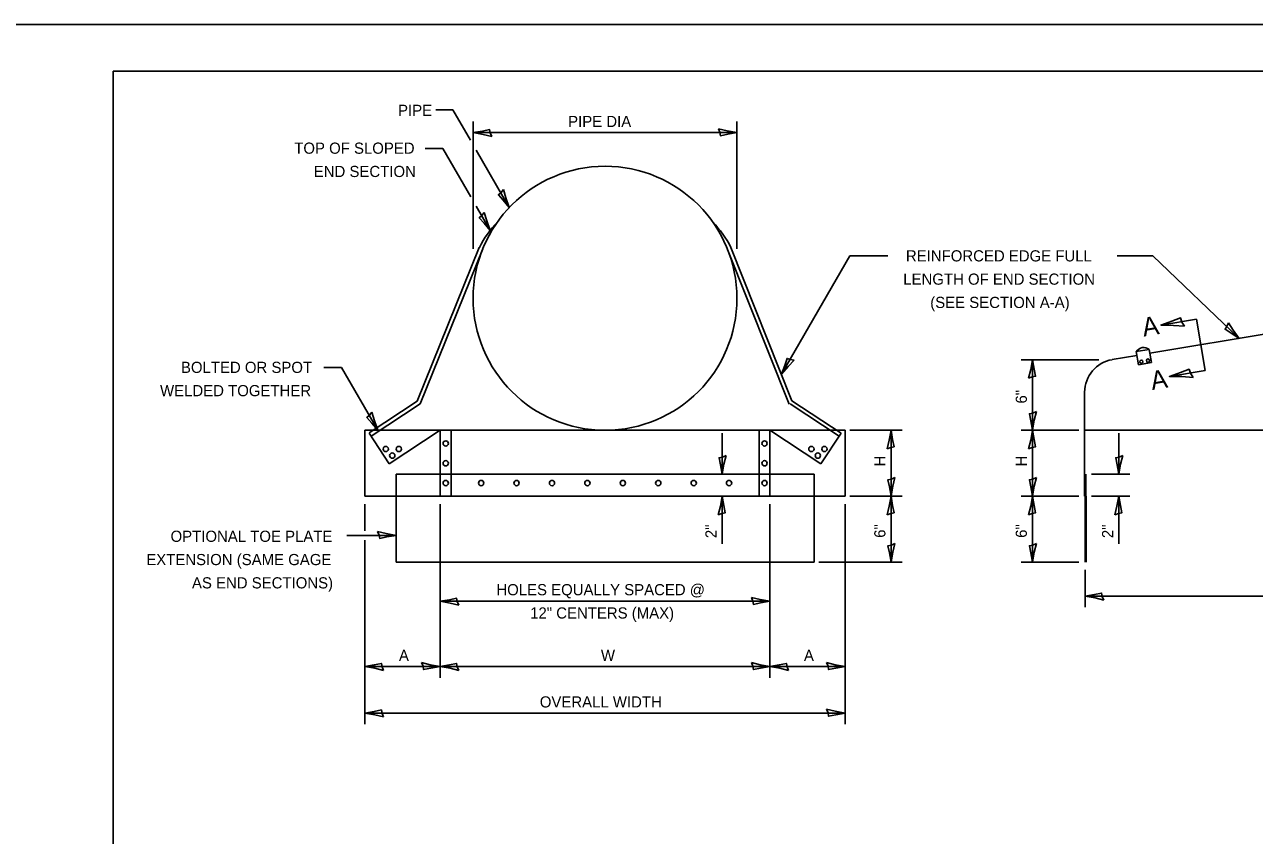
# Model space of a CAD drawing. Extents: x 2133490 to 2172050, y 2138301 to 2145980.
# Drawn here: x 2145442 to 2146103, y 2142102 to 2142538 of the extents above; entities that cross this region are included whole.
import ezdxf

# ---------------------------------------------------------------- set-up
doc = ezdxf.new("R2010")
doc.units = 0
for name, color, linetype in [('Design_PR_Roadway Dimensions', 7, 'Continuous'), ('Drainage_PR_Pipe Culvert', 7, 'Continuous'), ('Level 23', 7, 'Continuous'), ('Sheets_50 Reference Boundary', 7, 'Continuous'), ('Sheets_General Details', 7, 'Continuous'), ('Sheets_Printer Plotting Border', 7, 'Continuous')]:
    doc.layers.add(name, color=color, linetype=linetype)

msp = doc.modelspace()

# ---------------------------------------------------------------- linework, layer by layer
at = {"layer": 'Design_PR_Roadway Dimensions'}
for p, q in [((2145662.83, 2142491.78), (2145672.11, 2142491.78)), ((2145681.53, 2142475.47), (2145672.11, 2142491.78)), ((2145682.94, 2142417.1), (2145682.94, 2142485.58)), ((2145824.66, 2142417.1), (2145824.66, 2142485.58)), ((2145682.94, 2142479.58), (2145824.66, 2142479.58)), ((2145657.16, 2142470.99), (2145666.7, 2142470.99)), ((2145681.62, 2142445.15), (2145666.7, 2142470.99)), ((2145702.37, 2142439.38), (2145684.59, 2142470.17)), ((2145692.06, 2142427.07), (2145684.54, 2142440.09)), ((2145848.56, 2142349.81), (2145885.3, 2142413.45)), ((2145885.3, 2142413.45), (2145905.69, 2142413.45)), ((2146028.8, 2142413.45), (2146047.99, 2142413.45)), ((2146094.38, 2142369.06), (2146047.99, 2142413.45)), ((2146071.48, 2142379.4), (2146052.33, 2142376.22)), ((2146076.07, 2142351.86), (2146071.48, 2142379.4)), ((2145977.38, 2142357.66), (2146019.07, 2142357.66)), ((2145983.38, 2142319.77), (2145983.38, 2142357.66)), ((2145602.76, 2142353.41), (2145612.27, 2142353.41)), ((2145631.7, 2142319.77), (2145612.27, 2142353.41)), ((2146076.07, 2142351.86), (2146056.92, 2142348.67)), ((2145816.7, 2142296.18), (2145816.7, 2142318.16)), ((2145885.28, 2142319.77), (2145913.4, 2142319.77)), ((2145907.4, 2142284.34), (2145907.4, 2142319.77)), ((2145977.38, 2142319.77), (2146008.2, 2142319.77)), ((2145983.38, 2142284.34), (2145983.38, 2142319.77)), ((2146029.75, 2142296.18), (2146029.75, 2142318.16)), ((2146035.75, 2142296.18), (2146015.04, 2142296.18)), ((2145816.7, 2142258.87), (2145816.7, 2142284.34)), ((2145885.28, 2142284.34), (2145913.4, 2142284.34)), ((2145907.4, 2142248.91), (2145907.4, 2142284.34)), ((2146008.2, 2142284.34), (2145977.38, 2142284.34)), ((2145983.38, 2142248.91), (2145983.38, 2142284.34)), ((2146035.75, 2142284.34), (2146015.04, 2142284.34)), ((2146029.75, 2142258.87), (2146029.75, 2142284.34)), ((2145624.83, 2142265.81), (2145624.83, 2142280.12)), ((2145665.22, 2142186.92), (2145665.22, 2142280.12)), ((2145842.38, 2142186.92), (2145842.38, 2142280.12)), ((2145882.76, 2142161.92), (2145882.76, 2142280.12)), ((2145615.06, 2142263.35), (2145641.62, 2142263.35)), ((2145624.83, 2142161.92), (2145624.83, 2142260.81)), ((2145641.62, 2142248.91), (2145641.62, 2142248.91)), ((2145868.65, 2142248.91), (2145913.4, 2142248.91)), ((2145977.38, 2142248.91), (2146008.2, 2142248.91)), ((2146011.64, 2142224.71), (2146011.64, 2142244.75)), ((2145665.22, 2142227.92), (2145842.38, 2142227.92)), ((2146011.64, 2142230.71), (2146507.42, 2142230.71)), ((2145624.83, 2142192.92), (2145665.22, 2142192.92)), ((2145665.22, 2142192.92), (2145842.38, 2142192.92)), ((2145842.38, 2142192.92), (2145882.76, 2142192.92)), ((2145624.83, 2142167.92), (2145882.76, 2142167.92))]:
    msp.add_line(p, q, dxfattribs=at)
at = {"layer": 'Drainage_PR_Pipe Culvert'}
for p, q in [((2145686.26, 2142417.92), (2145652.96, 2142335.37)), ((2145688.11, 2142417.14), (2145654.51, 2142333.95)), ((2145819.62, 2142416.86), (2145852.72, 2142333.73)), ((2145821.4, 2142417.92), (2145854.21, 2142335.65)), ((2146046.46, 2142361.08), (2146113.29, 2142372.21)), ((2146039.1, 2142362.01), (2146046.11, 2142363.14)), ((2146046.11, 2142363.14), (2146047.32, 2142356.12)), ((2146026.2, 2142357.68), (2146039.45, 2142359.88)), ((2146039.1, 2142362.01), (2146040.3, 2142354.92)), ((2146040.3, 2142354.92), (2146047.32, 2142356.12)), ((2146011.39, 2142340.18), (2146011.39, 2142319.77)), ((2145652.96, 2142335.37), (2145627.09, 2142318.36)), ((2145654.51, 2142333.95), (2145628.16, 2142316.58)), ((2145853.15, 2142333.95), (2145879.5, 2142316.58)), ((2145854.21, 2142335.65), (2145880.57, 2142318.29)), ((2145624.83, 2142319.77), (2145882.76, 2142319.77)), ((2145624.83, 2142319.77), (2145624.83, 2142284.34)), ((2145637.86, 2142301.77), (2145627.02, 2142318.29)), ((2145665.22, 2142319.77), (2145637.86, 2142301.77)), ((2145665.22, 2142319.77), (2145665.22, 2142284.34)), ((2145671.17, 2142319.77), (2145671.17, 2142284.34)), ((2145836.49, 2142319.77), (2145836.49, 2142284.34)), ((2145842.38, 2142319.77), (2145842.38, 2142284.34)), ((2145842.38, 2142319.77), (2145869.72, 2142301.77)), ((2145869.72, 2142301.77), (2145880.57, 2142318.29)), ((2145882.76, 2142319.77), (2145882.76, 2142284.34)), ((2146011.39, 2142319.77), (2146507.42, 2142319.77)), ((2146011.39, 2142319.77), (2146011.39, 2142296.18)), ((2145641.62, 2142296.18), (2145866.04, 2142296.18)), ((2145641.62, 2142296.18), (2145641.62, 2142284.34)), ((2145866.04, 2142296.18), (2145866.04, 2142284.34)), ((2146011.39, 2142296.18), (2146011.39, 2142284.34)), ((2146011.46, 2142296.18), (2146011.46, 2142284.34)), ((2146011.53, 2142296.18), (2146011.53, 2142284.34)), ((2146011.6, 2142296.18), (2146011.6, 2142284.34)), ((2146011.67, 2142296.18), (2146011.67, 2142284.34)), ((2146011.74, 2142296.18), (2146011.74, 2142284.34)), ((2146011.81, 2142296.18), (2146011.81, 2142284.34)), ((2146011.89, 2142296.18), (2146011.89, 2142284.34)), ((2146011.95, 2142296.18), (2146011.95, 2142284.34)), ((2146012.03, 2142296.18), (2146012.03, 2142284.34)), ((2145624.83, 2142284.34), (2145882.76, 2142284.34)), ((2145641.62, 2142284.34), (2145641.62, 2142248.91)), ((2145866.04, 2142284.34), (2145866.04, 2142248.91)), ((2146011.39, 2142284.34), (2146012.28, 2142284.34)), ((2146011.64, 2142284.34), (2146011.64, 2142248.91)), ((2146011.71, 2142284.34), (2146011.71, 2142248.91)), ((2146011.78, 2142284.34), (2146011.78, 2142248.91)), ((2146011.85, 2142284.34), (2146011.85, 2142248.91)), ((2146011.92, 2142284.34), (2146011.92, 2142248.91)), ((2146011.99, 2142284.34), (2146011.99, 2142248.91)), ((2146012.06, 2142284.34), (2146012.06, 2142248.91)), ((2146012.14, 2142284.34), (2146012.14, 2142248.91)), ((2146012.2, 2142284.34), (2146012.2, 2142248.91)), ((2146012.28, 2142284.34), (2146012.28, 2142248.91)), ((2145641.62, 2142248.91), (2145866.04, 2142248.91))]:
    msp.add_line(p, q, dxfattribs=at)
for centre, radius in [((2145753.8, 2142390.64), 70.86), ((2146041.86, 2142356.55), 0.85), ((2146045.4, 2142357.19), 0.85), ((2145636.02, 2142309.71), 1.42), ((2145643.04, 2142309.71), 1.42), ((2145668.2, 2142312.69), 1.42), ((2145839.47, 2142312.69), 1.42), ((2145864.63, 2142309.71), 1.42), ((2145871.64, 2142309.71), 1.42), ((2145639.5, 2142306.17), 1.42), ((2145868.1, 2142306.17), 1.42), ((2145668.2, 2142302.06), 1.42), ((2145839.47, 2142302.06), 1.42), ((2145668.2, 2142291.43), 1.42), ((2145687.26, 2142291.43), 1.42), ((2145706.25, 2142291.43), 1.42), ((2145725.31, 2142291.43), 1.42), ((2145744.3, 2142291.43), 1.42), ((2145763.36, 2142291.43), 1.42), ((2145782.36, 2142291.43), 1.42), ((2145801.42, 2142291.43), 1.42), ((2145820.41, 2142291.43), 1.42), ((2145839.47, 2142291.43), 1.42)]:
    msp.add_circle(centre, radius, dxfattribs=at)
for centre, radius, start, end in [((2145736.84, 2142392.3), 56.69, 136.12443, 153.13791), ((2145770.91, 2142392.15), 56.69, 27.038, 44.0935), ((2146043.09, 2142359.52), 4.68, 50.28302, 148.55105), ((2146029.1, 2142340.18), 17.72, 99.41491, 180)]:
    msp.add_arc(centre, radius, start, end, dxfattribs=at)
at = {"layer": 'Level 23'}
for points in [[(2145692.93, 2142477.49), (2145692.12, 2142479.41), (2145691.81, 2142481.25), (2145687.94, 2142480.45), (2145682.94, 2142479.58), (2145688.27, 2142478.61)], [(2145814.66, 2142481.67), (2145815.48, 2142479.75), (2145815.79, 2142477.91), (2145819.66, 2142478.72), (2145824.66, 2142479.58), (2145819.33, 2142480.55)], [(2145699.18, 2142449.09), (2145697.92, 2142447.42), (2145696.48, 2142446.23), (2145699.12, 2142443.28), (2145702.37, 2142439.38), (2145700.54, 2142444.49)], [(2145688.87, 2142436.77), (2145687.61, 2142435.1), (2145686.18, 2142433.91), (2145688.81, 2142430.96), (2145692.06, 2142427.07), (2145690.23, 2142432.17)], [(2146065.09, 2142375.69), (2146063.69, 2142377.89), (2146062.93, 2142380.1), (2146058.32, 2142378.31), (2146052.33, 2142376.22), (2146059.11, 2142376.11)], [(2146088.61, 2142377.48), (2146087.86, 2142375.53), (2146086.82, 2142373.98), (2146090.17, 2142371.89), (2146094.38, 2142369.06), (2146091.2, 2142373.45)], [(2145855.37, 2142357.42), (2145853.3, 2142357.68), (2145851.55, 2142358.33), (2145850.31, 2142354.57), (2145848.56, 2142349.81), (2145852.07, 2142353.94)], [(2145981.29, 2142347.66), (2145983.21, 2142348.48), (2145985.06, 2142348.79), (2145984.25, 2142352.66), (2145983.38, 2142357.66), (2145982.41, 2142352.33)], [(2146069.68, 2142348.14), (2146068.28, 2142350.35), (2146067.51, 2142352.55), (2146062.91, 2142350.76), (2146056.92, 2142348.67), (2146063.69, 2142348.57)], [(2145628.51, 2142329.48), (2145627.25, 2142327.81), (2145625.81, 2142326.62), (2145628.45, 2142323.67), (2145631.7, 2142319.77), (2145629.87, 2142324.88)], [(2145985.48, 2142329.77), (2145983.55, 2142328.96), (2145981.71, 2142328.64), (2145982.52, 2142324.77), (2145983.38, 2142319.77), (2145984.35, 2142325.11)], [(2145905.31, 2142309.77), (2145907.23, 2142310.59), (2145909.07, 2142310.9), (2145908.27, 2142314.77), (2145907.4, 2142319.77), (2145906.43, 2142314.44)], [(2145981.29, 2142309.78), (2145983.21, 2142310.59), (2145985.06, 2142310.9), (2145984.25, 2142314.77), (2145983.38, 2142319.77), (2145982.41, 2142314.44)], [(2145818.79, 2142306.18), (2145816.87, 2142305.37), (2145815.02, 2142305.05), (2145815.83, 2142301.18), (2145816.7, 2142296.18), (2145817.67, 2142301.52)], [(2146031.84, 2142306.18), (2146029.92, 2142305.37), (2146028.07, 2142305.05), (2146028.88, 2142301.18), (2146029.75, 2142296.18), (2146030.72, 2142301.52)], [(2145909.49, 2142294.34), (2145907.57, 2142293.52), (2145905.73, 2142293.21), (2145906.54, 2142289.34), (2145907.4, 2142284.34), (2145908.37, 2142289.67)], [(2145985.48, 2142294.34), (2145983.55, 2142293.53), (2145981.71, 2142293.21), (2145982.52, 2142289.34), (2145983.38, 2142284.34), (2145984.35, 2142289.68)], [(2145814.6, 2142274.35), (2145816.53, 2142275.16), (2145818.37, 2142275.47), (2145817.56, 2142279.34), (2145816.7, 2142284.34), (2145815.73, 2142279.01)], [(2145905.31, 2142274.34), (2145907.23, 2142275.15), (2145909.07, 2142275.47), (2145908.27, 2142279.34), (2145907.4, 2142284.34), (2145906.43, 2142279)], [(2145981.29, 2142274.35), (2145983.21, 2142275.16), (2145985.06, 2142275.47), (2145984.25, 2142279.34), (2145983.38, 2142284.34), (2145982.41, 2142279.01)], [(2146027.65, 2142274.35), (2146029.58, 2142275.16), (2146031.42, 2142275.47), (2146030.61, 2142279.34), (2146029.75, 2142284.34), (2146028.78, 2142279.01)], [(2145631.63, 2142265.44), (2145632.44, 2142263.52), (2145632.75, 2142261.68), (2145636.62, 2142262.48), (2145641.62, 2142263.35), (2145636.29, 2142264.32)], [(2145909.49, 2142258.91), (2145907.57, 2142258.1), (2145905.73, 2142257.78), (2145906.54, 2142253.91), (2145907.4, 2142248.91), (2145908.37, 2142254.25)], [(2145985.48, 2142258.91), (2145983.55, 2142258.1), (2145981.71, 2142257.78), (2145982.52, 2142253.91), (2145983.38, 2142248.91), (2145984.35, 2142254.25)], [(2146021.64, 2142228.62), (2146020.83, 2142230.54), (2146020.51, 2142232.38), (2146016.64, 2142231.58), (2146011.64, 2142230.71), (2146016.98, 2142229.74)], [(2145675.22, 2142225.83), (2145674.41, 2142227.75), (2145674.09, 2142229.6), (2145670.22, 2142228.79), (2145665.22, 2142227.92), (2145670.56, 2142226.95)], [(2145832.38, 2142230.02), (2145833.19, 2142228.09), (2145833.51, 2142226.25), (2145837.38, 2142227.06), (2145842.38, 2142227.92), (2145837.04, 2142228.89)], [(2145634.82, 2142190.83), (2145634.01, 2142192.75), (2145633.7, 2142194.6), (2145629.83, 2142193.79), (2145624.83, 2142192.92), (2145630.16, 2142191.95)], [(2145655.22, 2142195.02), (2145656.04, 2142193.09), (2145656.35, 2142191.25), (2145660.22, 2142192.06), (2145665.22, 2142192.92), (2145659.89, 2142193.89)], [(2145675.22, 2142190.83), (2145674.41, 2142192.75), (2145674.09, 2142194.6), (2145670.22, 2142193.79), (2145665.22, 2142192.92), (2145670.56, 2142191.95)], [(2145832.38, 2142195.02), (2145833.19, 2142193.09), (2145833.51, 2142191.25), (2145837.38, 2142192.06), (2145842.38, 2142192.92), (2145837.04, 2142193.89)], [(2145852.37, 2142190.83), (2145851.56, 2142192.75), (2145851.25, 2142194.6), (2145847.38, 2142193.79), (2145842.38, 2142192.92), (2145847.71, 2142191.95)], [(2145872.77, 2142195.02), (2145873.58, 2142193.09), (2145873.89, 2142191.25), (2145877.76, 2142192.06), (2145882.76, 2142192.92), (2145877.43, 2142193.89)], [(2145634.82, 2142165.83), (2145634.01, 2142167.75), (2145633.7, 2142169.6), (2145629.83, 2142168.79), (2145624.83, 2142167.92), (2145630.16, 2142166.95)], [(2145872.77, 2142170.02), (2145873.58, 2142168.09), (2145873.89, 2142166.25), (2145877.76, 2142167.06), (2145882.76, 2142167.92), (2145877.43, 2142168.89)]]:
    msp.add_lwpolyline(points, close=True, dxfattribs=at)
at = {"layer": 'Sheets_50 Reference Boundary'}
msp.add_lwpolyline([(2145489.66, 2142512.57), (2147064.66, 2142512.57), (2147064.66, 2141512.58), (2145489.66, 2141512.58)], close=True, dxfattribs=at)
at = {"layer": 'Sheets_General Details'}
msp.add_line((2147089.66, 2142537.58), (2145389.66, 2142537.58), dxfattribs=at)
msp.add_lwpolyline([(2145489.66, 2142512.58), (2147064.66, 2142512.58), (2147064.66, 2141462.58), (2145489.66, 2141462.58)], close=True, dxfattribs=at)
at = {"layer": 'Sheets_Printer Plotting Border'}
msp.add_lwpolyline([(2145389.66, 2141437.58), (2147089.66, 2141437.58), (2147089.66, 2142537.58), (2145389.66, 2142537.58)], close=True, dxfattribs=at)

# ---------------------------------------------------------------- texts
at = {"layer": 'Level 23'}
for s, p in [('PIPE', (2145642.63, 2142488.56)), ('PIPE DIA', (2145733.96, 2142482.58)), ('TOP OF SLOPED', (2145586.85, 2142468.24)), ('END SECTION', (2145597.34, 2142455.74)), ('REINFORCED EDGE FULL', (2145915.41, 2142410.42)), ('LENGTH OF END SECTION', (2145913.98, 2142397.92)), ('(SEE SECTION A-A)', (2145928.46, 2142385.42)), ('BOLTED OR SPOT', (2145526, 2142350.55)), ('WELDED TOGETHER', (2145514.77, 2142338.05)), ('OPTIONAL TOE PLATE', (2145520.41, 2142259.85)), ('EXTENSION (SAME GAGE', (2145507.37, 2142247.35)), ('AS END SECTIONS)', (2145531.91, 2142234.85)), ('HOLES EQUALLY SPACED @', (2145695.41, 2142231.17)), ('12" CENTERS (MAX)', (2145713.57, 2142218.67)), ('A', (2145643.09, 2142195.92)), ('W', (2145751.58, 2142195.92)), ('A', (2145860.63, 2142195.92)), ('OVERALL WIDTH', (2145718.74, 2142170.92))]:
    msp.add_text(s, height=6, dxfattribs=at).set_placement(p)
for s, height, rotation, p in [('A', 10, 9.44675, (2146043.12, 2142370.02)), ('A', 10, 9.44675, (2146047.68, 2142341.36)), ('6"', 6, 90, (2145980.38, 2142334.11)), ('H', 6, 90, (2145904.4, 2142300.35)), ('H', 6, 90, (2145980.38, 2142300.36)), ('2"', 6, 90, (2145813.7, 2142261.86)), ('6"', 6, 90, (2145904.4, 2142262.02)), ('6"', 6, 90, (2145980.38, 2142262.02)), ('2"', 6, 90, (2146026.75, 2142261.86))]:
    msp.add_text(s, height=height, rotation=rotation, dxfattribs=at).set_placement(p)

doc.saveas('drawing.dxf')
